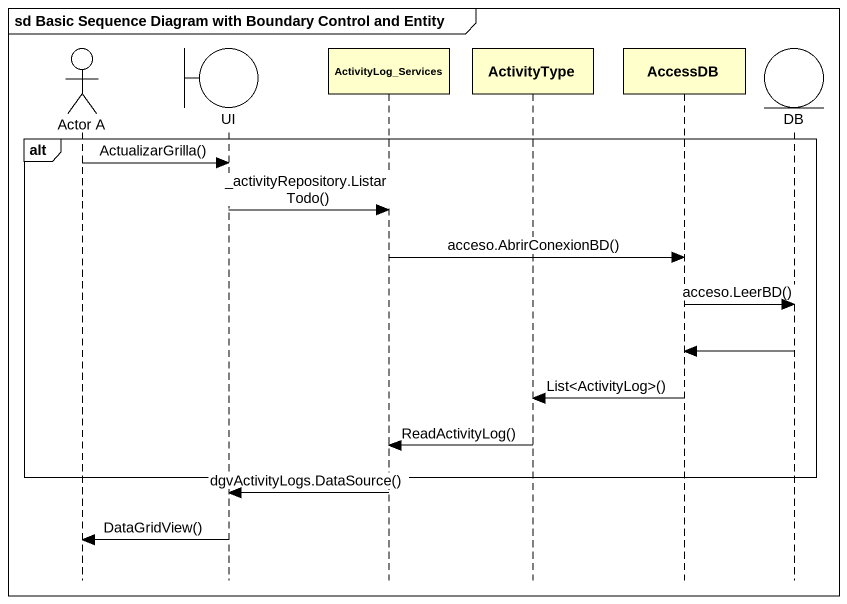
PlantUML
@startuml
mainframe sd Basic Sequence Diagram with Boundary Control and Entity
hide footbox
actor "Actor A" as Actor_A
boundary UI
participant ActivityLog_Services
participant ActivityType
participant AccessDB
entity DB

alt
  Actor_A -> UI : ActualizarGrilla()
  UI -> ActivityLog_Services : _activityRepository.ListarTodo()
  ActivityLog_Services -> AccessDB : acceso.AbrirConexionBD()
  AccessDB -> DB : acceso.LeerBD()
  DB -> AccessDB
  AccessDB -> ActivityType : List<ActivityLog>()
  ActivityType -> ActivityLog_Services : ReadActivityLog()
end
ActivityLog_Services -> UI : dgvActivityLogs.DataSource()
UI -> Actor_A : DataGridView()
@enduml
